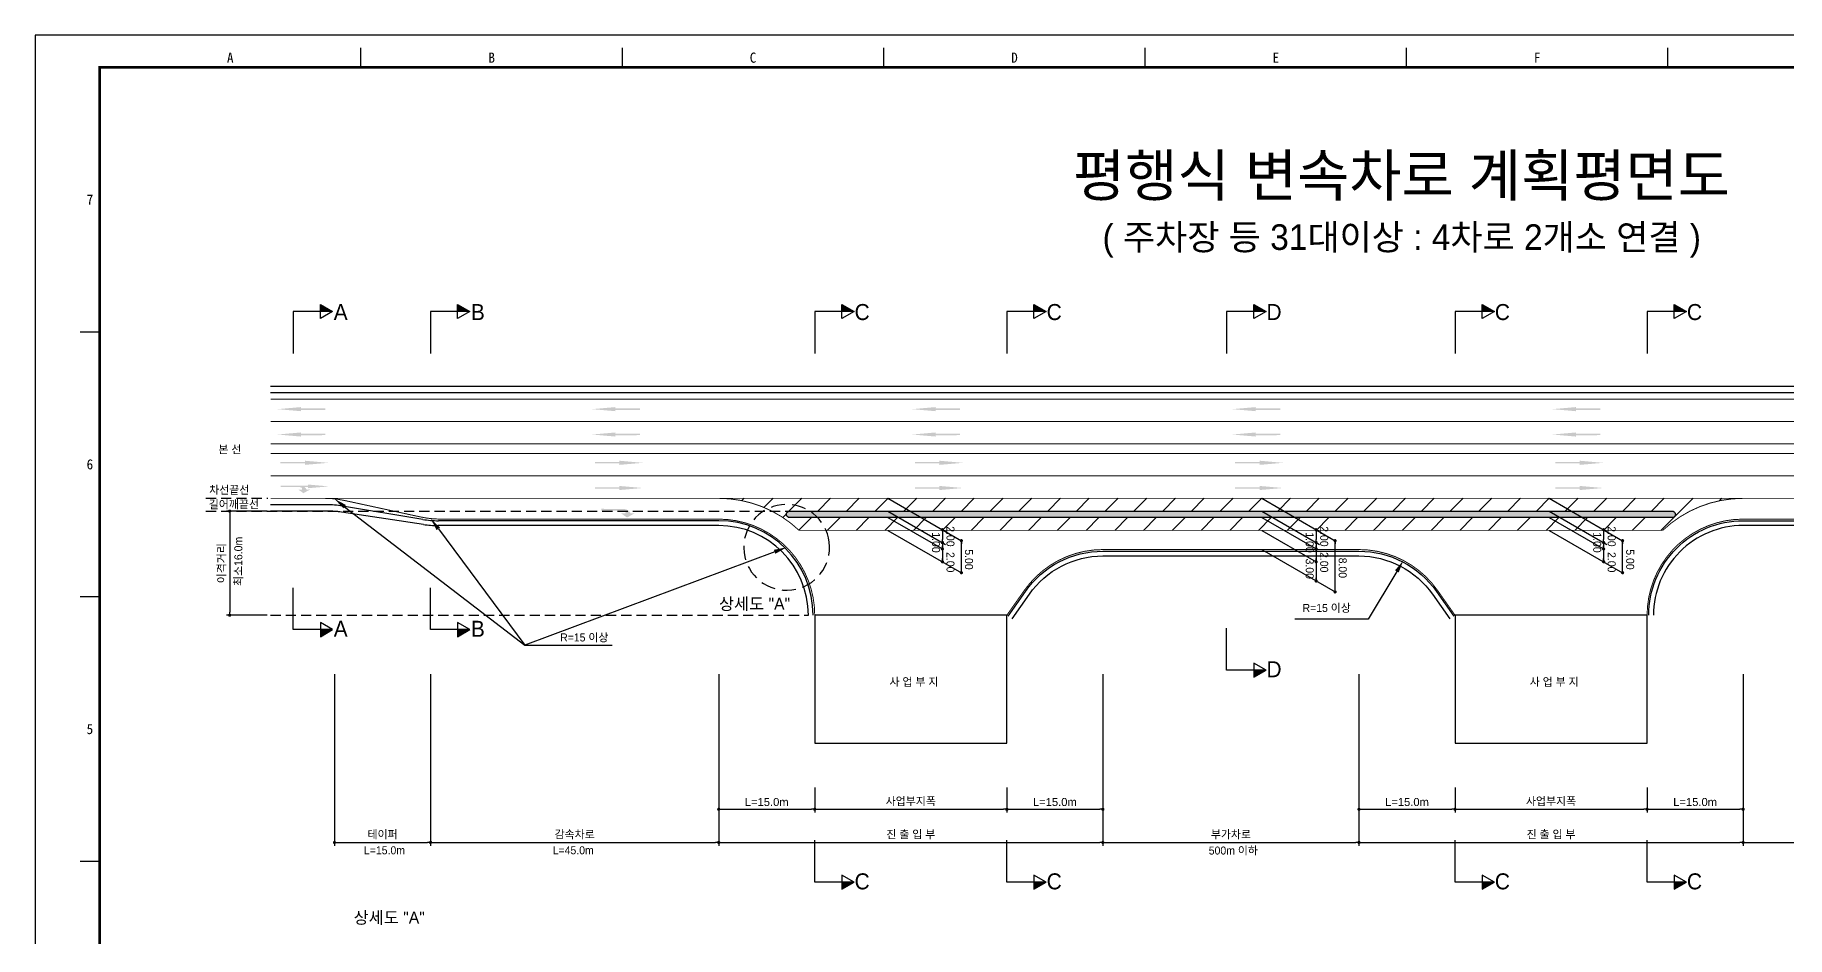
# Model space of a CAD drawing. Header units: millimetres. Extents: x 503 to 927, y -4 to 295.
# Drawn here: x 503.2 to 776.8, y 154.5 to 295.3 of the extents above; entities that cross this region are included whole.
import ezdxf
from ezdxf.enums import TextEntityAlignment as Align

# ---------------------------------------------------------------- set-up
doc = ezdxf.new("R2010")
doc.units = ezdxf.units.MM
doc.linetypes.add('HIDDEN', pattern=[9.525, 6.35, -3.175])
for name, color, linetype in [('CC-GSTR-0004', 4, 'Continuous'), ('CM-LANE-0030', 30, 'Continuous'), ('CZ-DIMT-0002', 7, 'Continuous'), ('CZ-LIN1-0007', 7, 'Continuous'), ('CZ-LIN2-0003', 3, 'Continuous'), ('CZ-LINE-0001', 7, 'Continuous'), ('CZ-TEXT-BOX0', 7, 'Continuous'), ('TITLE', 7, 'Continuous')]:
    doc.layers.add(name, color=color, linetype=linetype)
doc.styles.add('돋움', font='')
doc.styles.add('돋음체', font='')
doc.styles.get('돋움').set_extended_font_data('Dotum')
doc.styles.get('돋음체').set_extended_font_data('DotumChe')

# ---------------------------------------------------------------- blocks, each defined once
blk = doc.blocks.new('_Dot')
at = {"color": 0, "linetype": 'ByBlock', "lineweight": -2}
blk.add_line((-0.5, 0), (-1, 0), dxfattribs=at)
at = {"color": 0, "linetype": 'ByBlock', "const_width": 0.5}
blk.add_lwpolyline([(-0.25, 0, 1), (0.25, 0, 1)], format="xyb", close=True, dxfattribs=at)

msp = doc.modelspace()

# ---------------------------------------------------------------- hatches: boundary and pattern name
at = {"layer": 'CM-LANE-0030'}
h = msp.add_hatch(dxfattribs=at)
h.set_pattern_fill('ANSI31', color=256, style=0)
h.set_pattern_definition([(45, (-1966.1947, 453.6785), (-2.245064, 2.245064), [])])
h.paths.add_polyline_path([(757.38, 217.98, -0.191871), (769.93, 222.98), (609.93, 222.98, -0.191871), (622.48, 217.98)])
h.paths.add_polyline_path([(620.84, 219.98, 0.002096), (620.71, 220.07, -0.732581), (621, 220.98), (758.86, 220.98, -0.732581), (759.15, 220.07, 0.002096), (759.02, 219.98)], flags=16)
at = {"layer": 'CZ-LIN1-0007'}
for points in [[(544.68, 237.22), (544.68, 237.01), (548.51, 237.01), (548.51, 236.79), (544.68, 236.79), (544.68, 236.58), (541.03, 236.9)], [(593.81, 237.22), (593.81, 237.01), (597.63, 237.01), (597.63, 236.79), (593.81, 236.79), (593.81, 236.58), (590.16, 236.9)], [(643.81, 237.22), (643.81, 237.01), (647.63, 237.01), (647.63, 236.79), (643.81, 236.79), (643.81, 236.58), (640.16, 236.9)], [(693.81, 237.22), (693.81, 237.01), (697.63, 237.01), (697.63, 236.79), (693.81, 236.79), (693.81, 236.58), (690.16, 236.9)], [(743.81, 237.22), (743.81, 237.01), (747.63, 237.01), (747.63, 236.79), (743.81, 236.79), (743.81, 236.58), (740.16, 236.9)], [(544.68, 233.26), (544.68, 233.05), (548.51, 233.05), (548.51, 232.84), (544.68, 232.83), (544.68, 232.62), (541.03, 232.94)], [(593.81, 233.26), (593.81, 233.05), (597.63, 233.05), (597.63, 232.84), (593.81, 232.83), (593.81, 232.62), (590.16, 232.94)], [(643.81, 233.26), (643.81, 233.05), (647.63, 233.05), (647.63, 232.84), (643.81, 232.83), (643.81, 232.62), (640.16, 232.94)], [(693.81, 233.26), (693.81, 233.05), (697.63, 233.05), (697.63, 232.84), (693.81, 232.83), (693.81, 232.62), (690.16, 232.94)], [(743.81, 233.26), (743.81, 233.05), (747.63, 233.05), (747.63, 232.84), (743.81, 232.83), (743.81, 232.62), (740.16, 232.94)], [(545.29, 228.85), (545.29, 228.63), (541.47, 228.63), (541.47, 228.42), (545.29, 228.42), (545.29, 228.2), (548.94, 228.52)], [(594.41, 228.85), (594.41, 228.63), (590.59, 228.63), (590.59, 228.42), (594.41, 228.42), (594.41, 228.2), (598.06, 228.52)], [(644.41, 228.85), (644.41, 228.63), (640.59, 228.63), (640.59, 228.42), (644.41, 228.42), (644.41, 228.2), (648.06, 228.52)], [(694.41, 228.85), (694.41, 228.63), (690.59, 228.63), (690.59, 228.42), (694.41, 228.42), (694.41, 228.2), (698.06, 228.52)], [(744.41, 228.85), (744.41, 228.63), (740.59, 228.63), (740.59, 228.42), (744.41, 228.42), (744.41, 228.2), (748.06, 228.52)], [(544.65, 224.96, -0.267976), (545.56, 224.35), (546.11, 224.36), (545.08, 223.78), (544.25, 224.35), (544.86, 224.35, 0.504994), (544.59, 224.72), (541.53, 224.74), (541.54, 224.98)], [(545.78, 225.13), (545.78, 224.94), (542.35, 224.94), (542.35, 224.75), (545.78, 224.75), (545.78, 224.56), (549.05, 224.84)], [(594.41, 224.91), (594.41, 224.7), (590.59, 224.7), (590.59, 224.48), (594.41, 224.48), (594.41, 224.27), (598.06, 224.59)], [(644.41, 224.91), (644.41, 224.7), (640.59, 224.7), (640.59, 224.48), (644.41, 224.48), (644.41, 224.27), (648.06, 224.59)], [(694.41, 224.91), (694.41, 224.7), (690.59, 224.7), (690.59, 224.48), (694.41, 224.48), (694.41, 224.27), (698.06, 224.59)], [(744.41, 224.91), (744.41, 224.7), (740.59, 224.7), (740.59, 224.48), (744.41, 224.48), (744.41, 224.27), (748.06, 224.59)], [(595.13, 221.32, -0.267976), (596.16, 220.64), (596.79, 220.64), (595.62, 219.98), (594.68, 220.63), (595.37, 220.63, 0.504994), (595.06, 221.05), (591.6, 221.07), (591.6, 221.34)]]:
    msp.add_hatch(color=256, dxfattribs=at).paths.add_polyline_path(points)
at = {"layer": 'CZ-LIN2-0003'}
h = msp.add_hatch(dxfattribs=at)
h.set_pattern_fill('CROSS', color=256, scale=0.075, style=0)
h.set_pattern_definition([(0, (-1966.19473, 453.67847), (0.47625, 0.47625), [0.238125, -0.714375]), (90, (-1966.07567, 453.5594), (-0.47625, 0.47625), [0.238125, -0.714375])])
h.paths.add_polyline_path([(758.86, 220.98), (621, 220.98, 0.732581), (620.71, 220.07, -0.002096), (620.84, 219.98), (759.02, 219.98, -0.002096), (759.15, 220.07, 0.732581)])
at = {"layer": 'CZ-LINE-0001'}
for points in [[(547.73, 253.24), (547.73, 252.14), (549.63, 252.14)], [(569.15, 253.24), (569.15, 252.14), (571.06, 252.14)], [(629.17, 253.24), (629.17, 252.14), (631.08, 252.14)], [(659.17, 253.24), (659.17, 252.14), (661.08, 252.14)], [(693.5, 253.24), (693.5, 252.14), (695.41, 252.14)], [(729.17, 253.24), (729.17, 252.14), (731.08, 252.14)], [(759.17, 253.24), (759.17, 252.14), (761.08, 252.14)], [(549.63, 202.48), (547.73, 202.48), (547.73, 201.38)], [(571.06, 202.48), (569.15, 202.48), (569.15, 201.38)], [(695.41, 196.16), (693.5, 196.16), (693.5, 195.06)], [(631.08, 163.05), (629.17, 163.05), (629.17, 161.95)], [(661.08, 163.05), (659.17, 163.05), (659.17, 161.95)], [(731.08, 163.05), (729.17, 163.05), (729.17, 161.95)], [(761.08, 163.05), (759.17, 163.05), (759.17, 161.95)]]:
    msp.add_hatch(color=256, dxfattribs=at).paths.add_polyline_path(points)

# ---------------------------------------------------------------- linework, layer by layer
at = {"color": 0, "linetype": 'ByBlock', "lineweight": -2}
for p, q in [((644.87, 217.82), (644.87, 217.57)), ((644.87, 216.32), (644.87, 216.57)), ((703.24, 217.82), (703.24, 217.57)), ((703.24, 216.32), (703.24, 216.57)), ((748.14, 217.82), (748.14, 217.57)), ((748.14, 216.32), (748.14, 216.57)), ((644.87, 215.82), (644.87, 215.57)), ((644.87, 215.32), (644.87, 215.57)), ((644.87, 213.32), (644.87, 213.57)), ((647.83, 216.11), (647.83, 215.86)), ((703.24, 215.82), (703.24, 215.57)), ((703.24, 215.32), (703.24, 215.57)), ((703.24, 213.32), (703.24, 213.57)), ((706.2, 216.11), (706.2, 215.86)), ((748.14, 215.82), (748.14, 215.57)), ((748.14, 215.32), (748.14, 215.57)), ((748.14, 213.32), (748.14, 213.57)), ((751.1, 216.11), (751.1, 215.86)), ((647.83, 211.61), (647.83, 211.86)), ((751.1, 211.61), (751.1, 211.86)), ((703.24, 210.32), (703.24, 210.57)), ((706.2, 208.61), (706.2, 208.86))]:
    msp.add_line(p, q, dxfattribs=at)
at = {"color": 0, "linetype": 'ByBlock', "const_width": 0.25}
for points in [[(644.87, 217.95, 1), (644.87, 218.2, 1)], [(644.87, 216.2, 1), (644.87, 215.95, 1)], [(644.87, 215.95, 1), (644.87, 216.2, 1)], [(647.83, 216.24, 1), (647.83, 216.49, 1)], [(703.24, 217.95, 1), (703.24, 218.2, 1)], [(703.24, 215.95, 1), (703.24, 216.2, 1)], [(703.24, 216.2, 1), (703.24, 215.95, 1)], [(706.2, 216.24, 1), (706.2, 216.49, 1)], [(748.14, 217.95, 1), (748.14, 218.2, 1)], [(748.14, 215.95, 1), (748.14, 216.2, 1)], [(748.14, 216.2, 1), (748.14, 215.95, 1)], [(751.1, 216.24, 1), (751.1, 216.49, 1)], [(644.87, 215.2, 1), (644.87, 214.95, 1)], [(703.24, 215.2, 1), (703.24, 214.95, 1)], [(748.14, 215.2, 1), (748.14, 214.95, 1)], [(644.87, 213.2, 1), (644.87, 212.95, 1)], [(647.83, 211.49, 1), (647.83, 211.24, 1)], [(703.24, 213.2, 1), (703.24, 212.95, 1)], [(748.14, 213.2, 1), (748.14, 212.95, 1)], [(751.1, 211.49, 1), (751.1, 211.24, 1)], [(703.24, 210.2, 1), (703.24, 209.95, 1)], [(706.2, 208.49, 1), (706.2, 208.24, 1)]]:
    msp.add_lwpolyline(points, format="xyb", close=True, dxfattribs=at)
at = {"layer": 'CC-GSTR-0004'}
for p, q in [((548.69, 221.98), (539.93, 221.98)), ((563.71, 219.68), (551.16, 221.77)), ((548.81, 220.98), (539.93, 220.98)), ((563.83, 218.89), (551.04, 220.81)), ((563.71, 219.68), (563.71, 219.68)), ((609.93, 219.48), (566.17, 219.48)), ((566.17, 219.48), (566.17, 219.48)), ((609.93, 218.73), (566.05, 218.73))]:
    msp.add_line(p, q, dxfattribs=at)
for points in [[(539.93, 240.48), (899.93, 240.48)], [(539.93, 239.48), (899.93, 239.48)]]:
    msp.add_lwpolyline(points, dxfattribs=at)
for points in [[(755.18, 204.73, -0.414214), (769.93, 219.48), (859.31, 219.48), (859.31, 219.48, 0.020788), (860.55, 219.53), (860.55, 219.53), (889.31, 221.92), (889.31, 221.92, -0.020788), (890.56, 221.98), (899.93, 221.98)], [(899.93, 220.98), (890.49, 220.98, 0.018717), (889.37, 220.93), (860.49, 218.77, -0.018717), (859.37, 218.73), (769.93, 218.73, 0.414214), (755.93, 204.73)], [(655.14, 204.58), (657.84, 208.42, -0.245085), (669.93, 214.73), (709.93, 214.73, -0.245085), (722.03, 208.42), (724.73, 204.58)], [(655.75, 204.15), (658.45, 207.99, -0.245113), (669.93, 213.98), (709.93, 213.98, -0.245113), (721.41, 207.99), (724.11, 204.15)]]:
    msp.add_lwpolyline(points, format="xyb", dxfattribs=at)
for centre, radius, start, end in [((548.69, 206.98), 15, 80.5377, 90), ((548.81, 205.98), 15, 81.4692, 90), ((566.17, 234.48), 15, 260.5377, 270), ((609.93, 204.73), 14.75, 360, 90), ((566.05, 233.73), 15, 261.4692, 270), ((609.93, 204.73), 14, 0, 90)]:
    msp.add_arc(centre, radius, start, end, dxfattribs=at)
at = {"layer": 'CM-LANE-0030', "const_width": 0.15}
for points in [[(539.93, 231.48), (899.93, 231.48)], [(539.93, 229.98), (899.93, 229.98)]]:
    msp.add_lwpolyline(points, dxfattribs=at)
msp.add_lwpolyline([(609.93, 222.98), (769.93, 222.98, 0.191871), (757.38, 217.98), (622.48, 217.98, 0.191871)], format="xyb", close=True, dxfattribs=at)
at = {"layer": 'CZ-LIN1-0007'}
for p, q in [((548.33, 222.98), (548.33, 222.98)), ((551.5, 222.64), (551.5, 222.64)), ((563.36, 220.07), (563.36, 220.07))]:
    msp.add_line(p, q, dxfattribs=at)
at = {"layer": 'CZ-LIN1-0007', "const_width": 0.15}
for points in [[(539.93, 238.48), (899.93, 238.48)], [(579.13, 222.98), (609.93, 222.98)], [(769.93, 222.98), (830.34, 222.98)]]:
    msp.add_lwpolyline(points, dxfattribs=at)
at = {"layer": 'CZ-LIN1-0007', "linetype": 'HIDDEN', "const_width": 0.15}
for points in [[(539.93, 234.98), (899.93, 234.98)], [(539.93, 226.48), (899.93, 226.48)], [(548.33, 222.98), (579.13, 222.98)]]:
    msp.add_lwpolyline(points, dxfattribs=at)
at = {"layer": 'CZ-LIN1-0007', "const_width": 0.15}
for points in [[(624.93, 204.73, 0.414214), (609.93, 219.73), (566.54, 219.73, -0.053393), (563.36, 220.07), (551.5, 222.64, 0.053393), (548.33, 222.98), (539.93, 222.98)], [(899.93, 222.98), (890.74, 222.98, 0.026985), (889.13, 222.89), (860.74, 219.81, -0.026985), (859.12, 219.73), (769.93, 219.73, 0.414214), (754.93, 204.73)], [(654.93, 204.73), (657.63, 208.56, -0.245076), (669.93, 214.98), (709.93, 214.98, -0.245076), (722.23, 208.56), (724.93, 204.73)]]:
    msp.add_lwpolyline(points, format="xyb", dxfattribs=at)
at = {"layer": 'CZ-LIN2-0003'}
msp.add_lwpolyline([(759.02, 219.98), (620.84, 219.98, 0.002096), (620.71, 220.07, -0.732581), (621, 220.98), (758.86, 220.98, -0.732581), (759.15, 220.07, 0.002096)], format="xyb", close=True, dxfattribs=at)
for points in [[(654.93, 204.73), (624.93, 204.73), (624.93, 184.73), (654.93, 184.73)], [(754.93, 204.73), (724.93, 204.73), (724.93, 184.73), (754.93, 184.73)]]:
    msp.add_lwpolyline(points, close=True, dxfattribs=at)
at = {"layer": 'CZ-LINE-0001'}
for p, q in [((549.63, 252.14), (543.49, 252.14)), ((543.49, 252.14), (543.49, 245.6)), ((547.73, 251.05), (547.73, 253.24)), ((547.73, 253.24), (549.63, 252.14)), ((549.63, 252.14), (547.73, 251.05)), ((571.06, 252.14), (564.91, 252.14)), ((564.91, 252.14), (564.91, 245.6)), ((569.15, 251.05), (569.15, 253.24)), ((569.15, 253.24), (571.06, 252.14)), ((571.06, 252.14), (569.15, 251.05)), ((631.08, 252.14), (624.93, 252.14)), ((624.93, 252.14), (624.93, 245.6)), ((629.17, 251.05), (629.17, 253.24)), ((629.17, 253.24), (631.08, 252.14)), ((631.08, 252.14), (629.17, 251.05)), ((661.08, 252.14), (654.93, 252.14)), ((654.93, 252.14), (654.93, 245.6)), ((659.17, 251.05), (659.17, 253.24)), ((659.17, 253.24), (661.08, 252.14)), ((661.08, 252.14), (659.17, 251.05)), ((695.41, 252.14), (689.26, 252.14)), ((689.26, 252.14), (689.26, 245.6)), ((693.5, 251.05), (693.5, 253.24)), ((693.5, 253.24), (695.41, 252.14)), ((695.41, 252.14), (693.5, 251.05)), ((731.08, 252.14), (724.93, 252.14)), ((724.93, 252.14), (724.93, 245.6)), ((729.17, 251.05), (729.17, 253.24)), ((729.17, 253.24), (731.08, 252.14)), ((731.08, 252.14), (729.17, 251.05)), ((761.08, 252.14), (754.93, 252.14)), ((754.93, 252.14), (754.93, 245.6)), ((759.17, 251.05), (759.17, 253.24)), ((759.17, 253.24), (761.08, 252.14)), ((761.08, 252.14), (759.17, 251.05)), ((636.37, 222.98), (647.83, 216.36)), ((694.75, 222.98), (706.2, 216.36)), ((739.65, 222.98), (751.1, 216.36)), ((539.43, 220.98), (533.05, 220.98)), ((533.55, 220.48), (533.55, 205.23)), ((636.37, 220.98), (645.37, 215.78)), ((636.37, 219.98), (644.87, 215.07)), ((694.75, 220.98), (703.74, 215.78)), ((694.75, 219.98), (703.24, 215.07)), ((739.65, 220.98), (748.64, 215.78)), ((739.65, 219.98), (748.14, 215.07)), ((636.37, 217.98), (647.83, 211.36)), ((644.87, 217.57), (644.87, 216.57)), ((647.83, 211.36), (647.83, 216.36)), ((694.75, 217.98), (703.24, 213.07)), ((703.24, 217.57), (703.24, 216.57)), ((706.2, 208.36), (706.2, 216.36)), ((739.65, 217.98), (751.1, 211.36)), ((748.14, 217.57), (748.14, 216.57)), ((751.1, 211.36), (751.1, 216.36)), ((644.87, 215.57), (644.87, 213.07)), ((694.75, 214.98), (706.2, 208.36)), ((703.24, 215.57), (703.24, 210.07)), ((748.14, 215.57), (748.14, 213.07)), ((543.49, 202.48), (543.49, 209.02)), ((564.91, 202.48), (564.91, 209.02)), ((539.43, 204.73), (533.05, 204.73)), ((549.63, 202.48), (547.73, 203.57)), ((547.73, 203.57), (547.73, 201.38)), ((571.06, 202.48), (569.15, 203.57)), ((569.15, 203.57), (569.15, 201.38)), ((689.26, 196.16), (689.26, 202.7)), ((549.63, 202.48), (543.49, 202.48)), ((547.73, 201.38), (549.63, 202.48)), ((571.06, 202.48), (564.91, 202.48)), ((569.15, 201.38), (571.06, 202.48)), ((579.67, 200.05), (593.28, 200.05)), ((695.41, 196.16), (693.5, 197.26)), ((693.5, 197.26), (693.5, 195.06)), ((549.93, 195.53), (549.93, 168.75)), ((564.93, 195.53), (564.93, 168.75)), ((564.93, 195.53), (564.93, 168.75)), ((609.93, 195.53), (609.93, 168.75)), ((669.93, 195.53), (669.93, 168.75)), ((695.41, 196.16), (689.26, 196.16)), ((693.5, 195.06), (695.41, 196.16)), ((709.93, 195.53), (709.93, 168.75)), ((769.93, 195.53), (769.93, 168.75)), ((609.93, 177.81), (609.93, 168.75)), ((609.93, 177.81), (609.93, 173.93)), ((624.93, 177.81), (624.93, 173.93)), ((624.93, 177.81), (624.93, 173.93)), ((654.93, 177.81), (654.93, 173.93)), ((654.93, 177.81), (654.93, 173.93)), ((669.93, 177.81), (669.93, 168.75)), ((669.93, 177.81), (669.93, 173.93)), ((709.93, 177.81), (709.93, 173.93)), ((709.93, 177.81), (709.93, 168.75)), ((724.93, 177.81), (724.93, 173.93)), ((724.93, 177.81), (724.93, 173.93)), ((754.93, 177.81), (754.93, 173.93)), ((754.93, 177.81), (754.93, 173.93)), ((769.93, 177.81), (769.93, 168.75)), ((769.93, 177.81), (769.93, 173.93)), ((610.43, 174.43), (624.43, 174.43)), ((625.43, 174.43), (654.43, 174.43)), ((655.43, 174.43), (669.43, 174.43)), ((710.43, 174.43), (724.43, 174.43)), ((725.43, 174.43), (754.43, 174.43)), ((755.43, 174.43), (769.43, 174.43)), ((550.43, 169.25), (564.43, 169.25)), ((565.43, 169.25), (609.43, 169.25)), ((610.43, 169.25), (669.43, 169.25)), ((624.93, 163.05), (624.93, 169.59)), ((654.93, 163.05), (654.93, 169.59)), ((670.43, 169.25), (709.43, 169.25)), ((710.43, 169.25), (769.43, 169.25)), ((724.93, 163.05), (724.93, 169.59)), ((754.93, 163.05), (754.93, 169.59)), ((770.43, 169.25), (859.43, 169.25)), ((631.08, 163.05), (624.93, 163.05)), ((631.08, 163.05), (629.17, 164.15)), ((629.17, 164.15), (629.17, 161.95)), ((629.17, 161.95), (631.08, 163.05)), ((661.08, 163.05), (654.93, 163.05)), ((661.08, 163.05), (659.17, 164.15)), ((659.17, 164.15), (659.17, 161.95)), ((659.17, 161.95), (661.08, 163.05)), ((731.08, 163.05), (724.93, 163.05)), ((731.08, 163.05), (729.17, 164.15)), ((729.17, 164.15), (729.17, 161.95)), ((729.17, 161.95), (731.08, 163.05)), ((761.08, 163.05), (754.93, 163.05)), ((761.08, 163.05), (759.17, 164.15)), ((759.17, 164.15), (759.17, 161.95)), ((759.17, 161.95), (761.08, 163.05))]:
    msp.add_line(p, q, dxfattribs=at)
at = {"layer": 'CZ-LINE-0001', "linetype": 'HIDDEN', "ltscale": 0.25}
for p, q in [((529.83, 222.98), (539.49, 222.98)), ((529.83, 220.98), (621.08, 220.98)), ((539.93, 204.73), (623.93, 204.73))]:
    msp.add_line(p, q, dxfattribs=at)
at = {"layer": 'CZ-LINE-0001', "linetype": 'HIDDEN', "ltscale": 0.35}
msp.add_line((627.19, 216.12), (627.19, 216.12), dxfattribs=at)
at = {"layer": 'CZ-LINE-0001'}
for points in [[(551.51, 221.67), (579.67, 200.05)], [(566.14, 218.21), (579.67, 200.05)], [(618.67, 214.63), (579.67, 200.05)], [(715.84, 211.56), (711.39, 204.09), (699.91, 204.09)]]:
    msp.add_lwpolyline(points, dxfattribs=at)
at = {"layer": 'CZ-LINE-0001', "linetype": 'HIDDEN', "ltscale": 0.35}
msp.add_arc((620.54, 215.33), 6.7, 6.7667, 6.749, dxfattribs=at)
at = {"layer": 'CZ-LINE-0001'}
for points in [[(551.31, 221.41), (549.92, 222.89), (551.71, 221.94)], [(565.87, 218.01), (564.94, 219.81), (566.4, 218.41)], [(618.55, 214.94), (620.54, 215.33), (618.78, 214.32)], [(715.56, 211.73), (716.87, 213.28), (716.13, 211.39)]]:
    msp.add_solid(points, dxfattribs=at)
at = {"layer": 'TITLE', "color": 7, "linetype": 'Continuous'}
for p, q in [((554.06, 290.26), (554.06, 293.29)), ((594.88, 290.26), (594.88, 293.29)), ((635.71, 290.26), (635.71, 293.29)), ((676.53, 290.26), (676.53, 293.29)), ((717.35, 290.26), (717.35, 293.29)), ((758.18, 290.26), (758.18, 293.29)), ((513.23, 248.94), (510.21, 248.94)), ((513.23, 207.61), (510.21, 207.61)), ((513.23, 166.28), (510.21, 166.28))]:
    msp.add_line(p, q, dxfattribs=at)
at = {"layer": 'TITLE'}
msp.add_lwpolyline([(503.15, -4.07), (926.51, -4.07), (926.51, 295.3), (503.15, 295.3)], close=True, dxfattribs=at)
at = {"layer": 'TITLE', "linetype": 'Continuous', "const_width": 0.403}
msp.add_lwpolyline([(513.23, 0.96), (513.23, 290.26), (921.48, 290.26), (921.48, 0.96)], close=True, dxfattribs=at)

# ---------------------------------------------------------------- block references
at = {"layer": 'CZ-LINE-0001', "xscale": 0.5, "yscale": 0.5, "zscale": 0.5}
for p, rotation in [((533.55, 220.98), 90), ((533.55, 204.73), 270), ((609.93, 174.43), 180), ((624.93, 174.43), 180), ((654.93, 174.43), 180), ((709.93, 174.43), 180), ((724.93, 174.43), 180), ((754.93, 174.43), 180), ((549.93, 169.25), 180), ((564.93, 169.25), 180), ((609.93, 169.25), 180), ((669.93, 169.25), 180), ((709.93, 169.25), 180), ((769.93, 169.25), 180)]:
    msp.add_blockref('_Dot', p, dxfattribs=dict(at, rotation=rotation))
for p in [(624.93, 174.43), (654.93, 174.43), (669.93, 174.43), (724.93, 174.43), (754.93, 174.43), (769.93, 174.43), (564.93, 169.25), (609.93, 169.25), (669.93, 169.25), (709.93, 169.25), (769.93, 169.25)]:
    msp.add_blockref('_Dot', p, dxfattribs=at)

# ---------------------------------------------------------------- texts
at = {"layer": 'CZ-DIMT-0002', "style": '돋움'}
for s, height, p in [('A', 2.5, (550.89, 252.06)), ('B', 2.5, (572.31, 252.06)), ('C', 2.5, (632.33, 252.06)), ('C', 2.5, (662.33, 252.06)), ('D', 2.5, (696.66, 252.06)), ('C', 2.5, (732.33, 252.06)), ('C', 2.5, (762.33, 252.06)), ('본 선', 1.25, (533.59, 230.61)), ('차선끝선', 1.25, (533.48, 224.29)), ('길어깨끝선', 1.25, (534.21, 222.03)), ('상세도 "A"', 1.875, (615.53, 206.51)), ('R=15 이상', 1.25, (704.89, 205.86)), ('A', 2.5, (550.89, 202.61)), ('B', 2.5, (572.31, 202.61)), ('R=15 이상', 1.25, (588.94, 201.26)), ('D', 2.5, (696.66, 196.29)), ('사 업 부 지', 1.25, (640.42, 194.32)), ('사 업 부 지', 1.25, (740.42, 194.32)), ('L=15.0m', 1.25, (557.73, 168.03)), ('L=45.0m', 1.25, (587.21, 168.03)), ('500m 이하', 1.25, (690.31, 167.99)), ('C', 2.5, (632.33, 163.18)), ('C', 2.5, (662.33, 163.18)), ('C', 2.5, (732.33, 163.18)), ('C', 2.5, (762.33, 163.18))]:
    msp.add_text(s, height=height, dxfattribs=at).set_placement(p, align=Align.MIDDLE_CENTER)
msp.add_text('최소16.0m', height=1.25, rotation=90, dxfattribs=at).set_placement((535.53, 209.29))
at = {"layer": 'CZ-DIMT-0002', "char_height": 1.25, "attachment_point": 5, "rotation": 270, "style": '돋움'}
for s, insert in [('1.00', (643.86, 216.08)), ('\\A1;2.00', (646.12, 217.03)), ('1.00', (702.23, 216.08)), ('\\A1;2.00', (704.49, 217.03)), ('1.00', (747.13, 216.08)), ('\\A1;2.00', (749.39, 217.03)), ('2.00', (646.12, 213)), ('5.00', (649.01, 213.43)), ('3.00', (702.23, 211.98)), ('2.00', (704.49, 213)), ('8.00', (707.38, 212.12)), ('2.00', (749.39, 213)), ('5.00', (752.28, 213.43))]:
    msp.add_mtext(s, dxfattribs=dict(at, insert=insert))
at = {"layer": 'CZ-LINE-0001', "insert": (532.36, 212.85), "char_height": 1.25, "attachment_point": 5, "rotation": 90, "style": '돋움'}
msp.add_mtext('\\A1;이격거리', dxfattribs=at)
at = {"layer": 'CZ-LINE-0001', "char_height": 1.25, "attachment_point": 5, "style": '돋움'}
for s, insert in [('\\A1;{\\fArial|b0|i0|c0|p32;L=15.0m}', (617.43, 175.56)), ('\\A1;사업부지폭', (639.93, 175.62)), ('\\A1;{\\fArial|b0|i0|c0|p32;L=15.0m}', (662.43, 175.56)), ('\\A1;{\\fArial|b0|i0|c0|p32;L=15.0m}', (717.43, 175.56)), ('\\A1;사업부지폭', (739.93, 175.62)), ('\\A1;{\\fArial|b0|i0|c0|p32;L=15.0m}', (762.43, 175.56)), ('\\A1;테이퍼', (557.43, 170.45)), ('\\A1;감속차로', (587.43, 170.45)), ('\\A1;진 출 입 부', (639.93, 170.45)), ('\\A1;부가차로', (689.93, 170.45)), ('\\A1;진 출 입 부', (739.93, 170.45))]:
    msp.add_mtext(s, dxfattribs=dict(at, insert=insert))
at = {"layer": 'CZ-TEXT-BOX0', "style": '돋움'}
msp.add_text('상세도 "A"', height=1.875, dxfattribs=at).set_placement((558.47, 157.52), align=Align.MIDDLE_CENTER)
at = {"layer": 'TITLE', "color": 3, "linetype": 'Continuous', "style": '돋음체'}
for s, p in [('A', (533.64, 291.78)), ('B', (574.47, 291.78)), ('C', (615.29, 291.78)), ('D', (656.12, 291.78)), ('E', (696.94, 291.78)), ('F', (737.77, 291.78)), ('7', (511.72, 269.61)), ('6', (511.72, 228.28)), ('5', (511.72, 186.95))]:
    msp.add_text(s, height=1.59, dxfattribs=at).set_placement(p, align=Align.MIDDLE)
at = {"layer": 'TITLE', "style": '돋움'}
for s, height, p in [('평행식 변속차로 계획평면도', 6.5, (716.57, 273.39)), ('( 주차장 등 31대이상 : 4차로 2개소 연결 )', 4, (716.61, 263.76))]:
    msp.add_text(s, height=height, dxfattribs=at).set_placement(p, align=Align.MIDDLE_CENTER)

doc.saveas('drawing.dxf')
